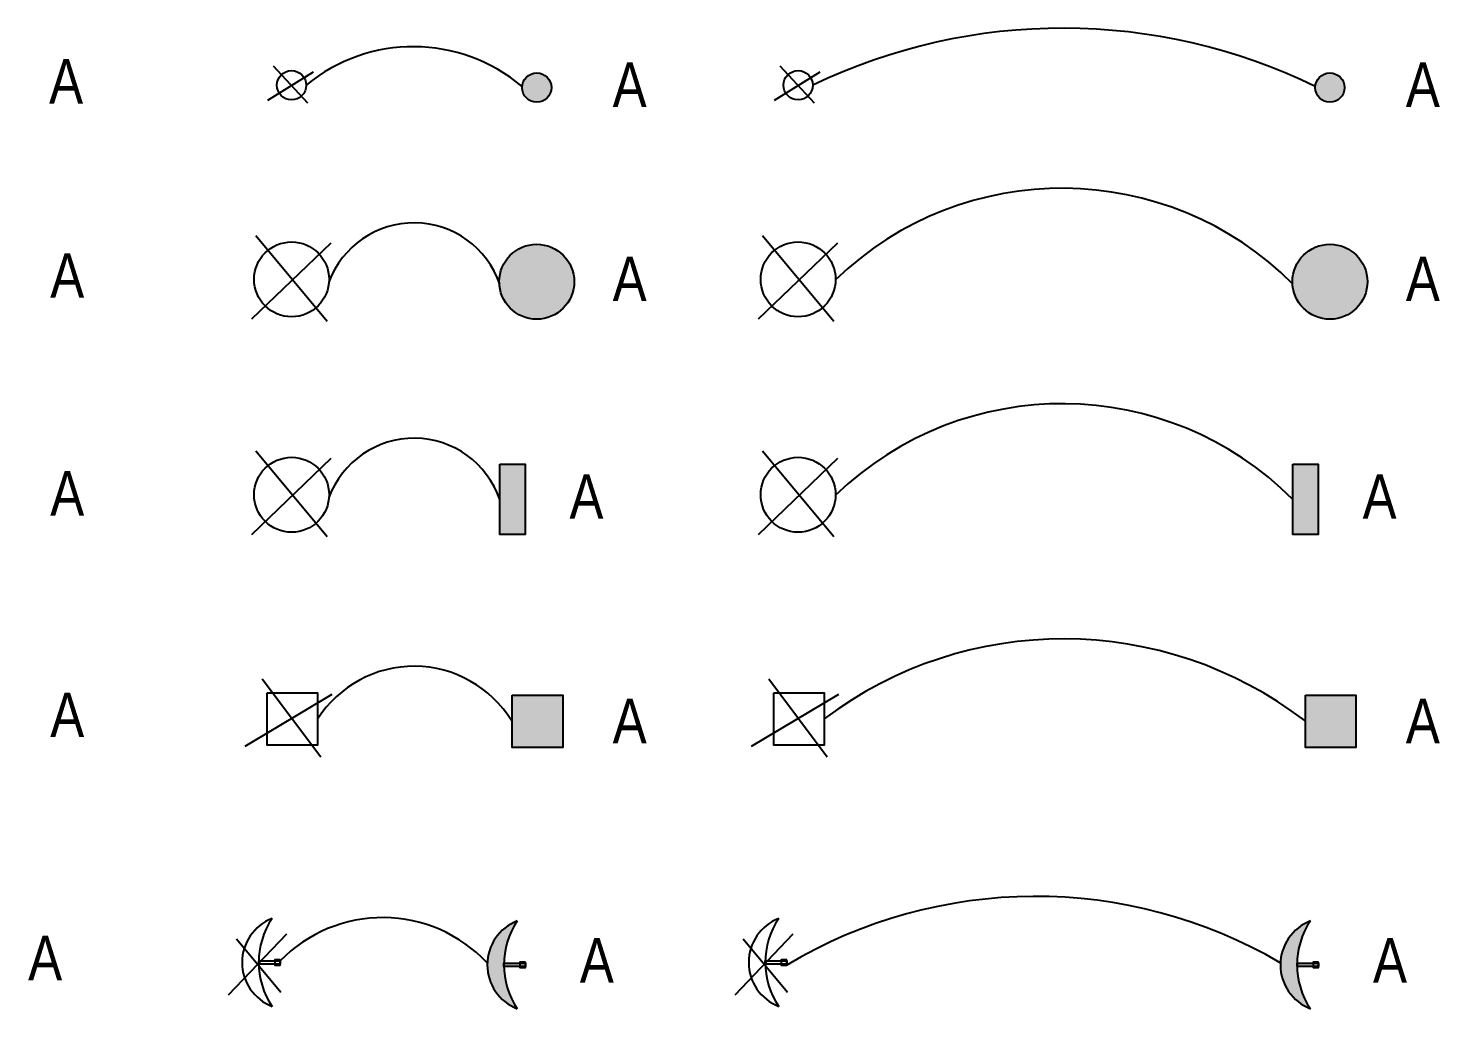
# Model space of a CAD drawing. Header units: feet. Extents: x -13431 to 12907, y 13448 to 29871.
# Drawn here: x 4214 to 4535.1, y 14548.9 to 14772 of the extents above; entities that cross this region are included whole.
import ezdxf
from ezdxf.enums import TextEntityAlignment as Align

# ---------------------------------------------------------------- set-up
doc = ezdxf.new("R2010")
doc.units = ezdxf.units.FT
doc.header["$MEASUREMENT"] = 0
doc.layers.add('Z - ROOF', color=3, linetype='Continuous')
doc.styles.add('PAPER SPACE TXT', font='technic_.ttf', dxfattribs={"height": 0.125})

msp = doc.modelspace()

# ---------------------------------------------------------------- hatches: boundary and pattern name
at = {"layer": 'Z - ROOF'}
h = msp.add_hatch(color=256, dxfattribs=at)
h.dxf.hatch_style = 1
h.paths.add_polyline_path([(4332.99, 14758.46, 1), (4326.33, 14758.46, 1)])
h = msp.add_hatch(color=256, dxfattribs=at)
h.dxf.hatch_style = 1
h.paths.add_polyline_path([(4513.41, 14758.46, 1), (4506.75, 14758.46, 1)])
h = msp.add_hatch(color=256, dxfattribs=at)
h.dxf.hatch_style = 1
h.paths.add_polyline_path([(4338.18, 14714.29, 1), (4321.14, 14714.29, 1)])
h = msp.add_hatch(color=256, dxfattribs=at)
h.dxf.hatch_style = 1
h.paths.add_polyline_path([(4518.6, 14714.29, 1), (4501.56, 14714.29, 1)])
h = msp.add_hatch(color=256, dxfattribs=at)
h.dxf.hatch_style = 1
h.paths.add_polyline_path([(4321.26, 14656.76), (4327.02, 14656.76), (4327.02, 14672.78), (4321.26, 14672.78)])
h = msp.add_hatch(color=256, dxfattribs=at)
h.dxf.hatch_style = 1
h.paths.add_polyline_path([(4501.68, 14656.76), (4507.44, 14656.76), (4507.44, 14672.78), (4501.68, 14672.78)])
h = msp.add_hatch(color=256, dxfattribs=at)
h.dxf.hatch_style = 1
h.paths.add_polyline_path([(4335.59, 14620.21), (4324.1, 14620.21), (4324.1, 14608.36), (4335.59, 14608.36)])
h = msp.add_hatch(color=256, dxfattribs=at)
h.dxf.hatch_style = 1
h.paths.add_polyline_path([(4516.01, 14620.21), (4504.52, 14620.21), (4504.52, 14608.36), (4516.01, 14608.36)])
h = msp.add_hatch(color=256, dxfattribs=at)
h.dxf.hatch_style = 1
h.paths.add_polyline_path([(4322.18, 14559.24), (4322.19, 14559.24, -0.144406), (4325.24, 14568.89, 0.683125), (4325.24, 14548.9, -0.144406), (4322.19, 14558.54), (4322.18, 14558.54)])
h.paths.add_polyline_path([(4325.82, 14559.24), (4322.19, 14559.24, 0.00977), (4322.19, 14558.54), (4325.82, 14558.54)])
h.paths.add_polyline_path([(4327.08, 14559.24), (4325.82, 14559.24), (4325.82, 14558.54), (4327.08, 14558.54)])
h = msp.add_hatch(color=256, dxfattribs=at)
h.dxf.hatch_style = 1
h.paths.add_polyline_path([(4502.6, 14559.24), (4502.61, 14559.24, -0.144406), (4505.66, 14568.89, 0.683125), (4505.66, 14548.9, -0.144406), (4502.61, 14558.54), (4502.6, 14558.54)])
h.paths.add_polyline_path([(4506.24, 14559.24), (4502.61, 14559.24, 0.00977), (4502.61, 14558.54), (4506.24, 14558.54)])
h.paths.add_polyline_path([(4507.5, 14559.24), (4506.24, 14559.24), (4506.24, 14558.54), (4507.5, 14558.54)])

# ---------------------------------------------------------------- linework, layer by layer
at = {"color": 3}
for points in [[(4268.33, 14620.75), (4279.82, 14620.75), (4279.82, 14608.9), (4268.33, 14608.9)], [(4383.56, 14620.75), (4395.05, 14620.75), (4395.05, 14608.9), (4383.56, 14608.9)], [(4266.41, 14559.78), (4271.31, 14559.78), (4271.31, 14559.08), (4266.41, 14559.08)], [(4271.31, 14560.02), (4270.05, 14560.02), (4270.05, 14558.84), (4271.31, 14558.84)], [(4381.64, 14559.78), (4386.54, 14559.78), (4386.54, 14559.08), (4381.64, 14559.08)], [(4386.54, 14560.02), (4385.28, 14560.02), (4385.28, 14558.84), (4386.54, 14558.84)]]:
    msp.add_lwpolyline(points, close=True, dxfattribs=at)
at = {"color": 7}
for points in [[(4324.1, 14620.21), (4335.59, 14620.21), (4335.59, 14608.36), (4324.1, 14608.36)], [(4504.52, 14620.21), (4516.01, 14620.21), (4516.01, 14608.36), (4504.52, 14608.36)], [(4322.18, 14559.24), (4327.08, 14559.24), (4327.08, 14558.54), (4322.18, 14558.54)], [(4327.08, 14559.48), (4325.82, 14559.48), (4325.82, 14558.3), (4327.08, 14558.3)], [(4502.6, 14559.24), (4507.5, 14559.24), (4507.5, 14558.54), (4502.6, 14558.54)], [(4507.5, 14559.48), (4506.24, 14559.48), (4506.24, 14558.3), (4507.5, 14558.3)]]:
    msp.add_lwpolyline(points, close=True, dxfattribs=at)
at = {"color": 3}
for centre, radius in [((4273.89, 14759), 3.33), ((4389.12, 14759), 3.33), ((4273.89, 14714.83), 8.52), ((4389.12, 14714.83), 8.52), ((4273.89, 14665.83), 8.52), ((4389.12, 14665.83), 8.52)]:
    msp.add_circle(centre, radius, dxfattribs=at)
at = {"color": 7}
for centre, radius in [((4329.66, 14758.46), 3.33), ((4510.08, 14758.46), 3.33), ((4329.66, 14714.29), 8.52), ((4510.08, 14714.29), 8.52)]:
    msp.add_circle(centre, radius, dxfattribs=at)
at = {"color": 3}
for centre, radius, start, end in [((4273.37, 14559.43), 10.73, 111.3241, 248.6759), ((4284.29, 14559.43), 17.88, 146.0123, 213.9877), ((4388.6, 14559.43), 10.73, 111.3241, 248.6759), ((4399.52, 14559.43), 17.88, 146.0123, 213.9877)]:
    msp.add_arc(centre, radius, start, end, dxfattribs=at)
at = {"color": 7}
for centre, radius, start, end in [((4329.14, 14558.89), 10.73, 111.3241, 248.6759), ((4340.06, 14558.89), 17.88, 146.0123, 213.9877), ((4509.56, 14558.89), 10.73, 111.3241, 248.6759), ((4520.48, 14558.89), 17.88, 146.0123, 213.9877)]:
    msp.add_arc(centre, radius, start, end, dxfattribs=at)
at = {"layer": 'Z - ROOF', "color": 3, "flags": 128}
for points in [[(4269.73, 14763.42), (4277.52, 14755.02)], [(4384.96, 14763.42), (4392.75, 14755.02)], [(4268.49, 14755.64), (4278.87, 14762.07)], [(4383.72, 14755.64), (4394.1, 14762.07)], [(4265.79, 14724.81), (4281.98, 14705.31)], [(4381.02, 14724.81), (4397.21, 14705.31)], [(4264.85, 14705.83), (4282.91, 14723.15)], [(4380.09, 14705.83), (4398.14, 14723.15)], [(4264.85, 14656.82), (4282.91, 14674.14)], [(4265.79, 14675.8), (4281.98, 14656.3)], [(4380.09, 14656.82), (4398.14, 14674.14)], [(4381.02, 14675.8), (4397.21, 14656.3)], [(4267.24, 14623.97), (4280.53, 14606.24)], [(4382.47, 14623.97), (4395.76, 14606.24)], [(4263.3, 14608.62), (4283.12, 14620.44)], [(4378.53, 14608.62), (4398.35, 14620.44)], [(4259.57, 14552.09), (4272.78, 14565.95)], [(4261.36, 14564.81), (4271.48, 14552.66)], [(4374.8, 14552.09), (4388.01, 14565.95)], [(4376.59, 14564.81), (4386.71, 14552.66)]]:
    msp.add_lwpolyline(points, dxfattribs=at)
at = {"layer": 'Z - ROOF', "color": 7}
for points in [[(4321.26, 14672.78), (4327.02, 14672.78), (4327.02, 14656.76), (4321.26, 14656.76)], [(4501.68, 14672.78), (4507.44, 14672.78), (4507.44, 14656.76), (4501.68, 14656.76)]]:
    msp.add_lwpolyline(points, close=True, dxfattribs=at)
at = {"layer": 'Z - ROOF', "color": 3}
for centre, radius, start, end in [((4449.3, 14640.9), 131.07, 64.0017, 115.7032), ((4301.58, 14729.4), 38.36, 49.8176, 129.4247), ((4449.15, 14661.33), 74.22, 44.9585, 133.9531), ((4301.74, 14707.06), 20.63, 18.9914, 159.734), ((4449.15, 14612.32), 74.22, 44.9585, 133.9531), ((4301.74, 14658.05), 20.63, 18.9914, 159.734), ((4449.45, 14542.75), 90.3, 52.5642, 127.0454), ((4301.75, 14600.78), 26.04, 31.6525, 147.3801), ((4443.1, 14464.23), 110.23, 59.6627, 120.8703), ((4294.63, 14537.12), 32.52, 43.1616, 135.8247)]:
    msp.add_arc(centre, radius, start, end, dxfattribs=at)

# ---------------------------------------------------------------- texts
at = {"style": 'PAPER SPACE TXT'}
for p in [(4222.6, 14759.88), (4350.8, 14759.12), (4531.22, 14759.12), (4222.86, 14715.72), (4350.8, 14714.96), (4531.22, 14714.96), (4222.86, 14666.15), (4340.97, 14665.43), (4521.39, 14665.43), (4222.86, 14615.77), (4350.8, 14614.38), (4531.22, 14614.38), (4217.84, 14560.44), (4343.33, 14559.9), (4523.75, 14559.9)]:
    msp.add_text('A', height=10.13, dxfattribs=at).set_placement(p, align=Align.MIDDLE_CENTER)

doc.saveas('drawing.dxf')
